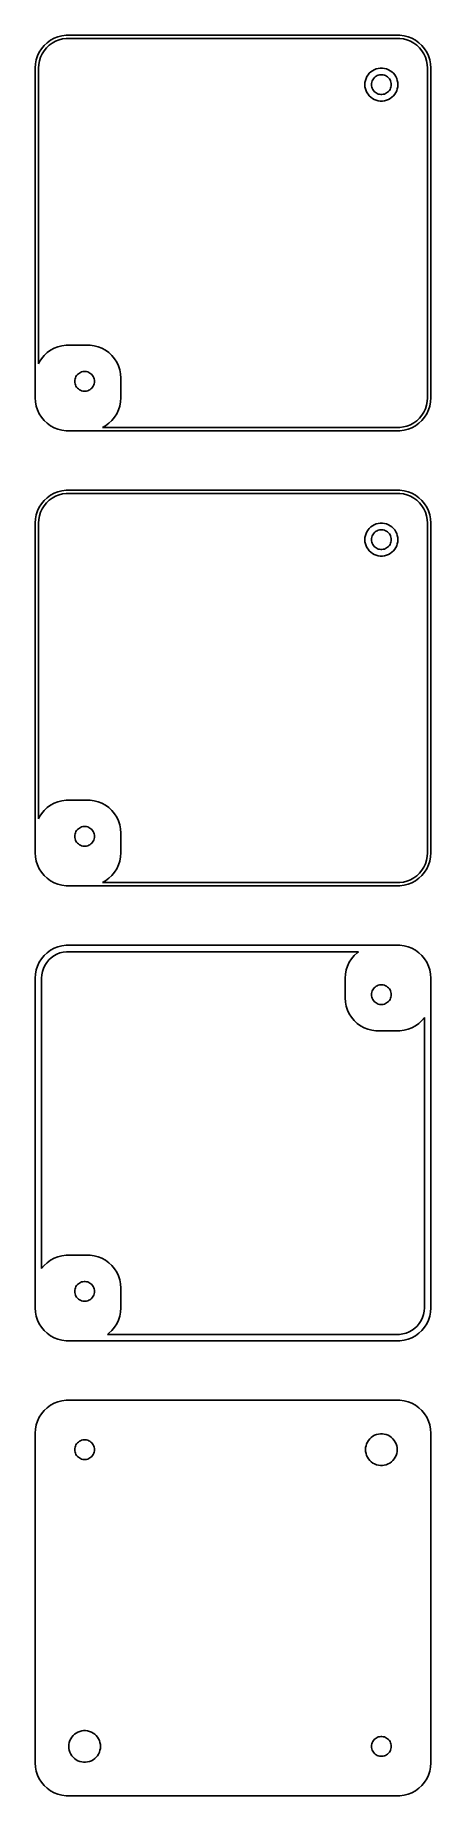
# Model space of a CAD drawing. Header units: metres. Extents: x -30 to 30, y 177 to 444.
import ezdxf

# ---------------------------------------------------------------- set-up
doc = ezdxf.new("R2010")
doc.units = ezdxf.units.M

msp = doc.modelspace()

# ---------------------------------------------------------------- linework, layer by layer
for p, q in [((-27.6791, 443.222), (-28.1871, 442.853)), ((-27.1289, 443.524), (-27.6791, 443.222)), ((-26.5451, 443.755), (-27.1289, 443.524)), ((-26.916, 443.072), (-26.3906, 443.28)), ((-25.9369, 443.911), (-26.5451, 443.755)), ((-26.3906, 443.28), (-25.8432, 443.42)), ((-25.3139, 443.99), (-25.9369, 443.911)), ((-25.8432, 443.42), (-25.2825, 443.491)), ((25.3139, 443.99), (-25.3139, 443.99)), ((-25.2825, 443.491), (25.2825, 443.491)), ((25.2825, 443.491), (25.8432, 443.42)), ((25.9369, 443.911), (25.3139, 443.99)), ((25.8432, 443.42), (26.3906, 443.28)), ((26.5451, 443.755), (25.9369, 443.911)), ((26.3906, 443.28), (26.916, 443.072)), ((27.1289, 443.524), (26.5451, 443.755)), ((27.6791, 443.222), (27.1289, 443.524)), ((28.1871, 442.853), (27.6791, 443.222)), ((-29.6489, 440.841), (-29.8429, 440.243)), ((-29.3815, 441.409), (-29.6489, 440.841)), ((-29.0451, 441.939), (-29.3815, 441.409)), ((-29.3586, 440.119), (-29.184, 440.657)), ((-29.184, 440.657), (-28.9434, 441.168)), ((-28.6448, 442.423), (-29.0451, 441.939)), ((-28.9434, 441.168), (-28.6406, 441.645)), ((-28.1871, 442.853), (-28.6448, 442.423)), ((-28.6406, 441.645), (-28.2803, 442.08)), ((-28.2803, 442.08), (-27.8684, 442.467)), ((-27.8684, 442.467), (-27.4112, 442.799)), ((-27.4112, 442.799), (-26.916, 443.072)), ((26.916, 443.072), (27.4112, 442.799)), ((27.4112, 442.799), (27.8684, 442.467)), ((27.8684, 442.467), (28.2803, 442.08)), ((28.6448, 442.423), (28.1871, 442.853)), ((28.2803, 442.08), (28.6406, 441.645)), ((28.6406, 441.645), (28.9434, 441.168)), ((29.0451, 441.939), (28.6448, 442.423)), ((28.9434, 441.168), (29.184, 440.657)), ((29.3815, 441.409), (29.0451, 441.939)), ((29.184, 440.657), (29.3586, 440.119)), ((29.6489, 440.841), (29.3815, 441.409)), ((29.8429, 440.243), (29.6489, 440.841)), ((-29.9606, 439.627), (-30, 439)), ((-30, 439), (-30, 389)), ((-29.8429, 440.243), (-29.9606, 439.627)), ((-29.5, 439), (-29.4645, 439.564)), ((-29.5, 394.157), (-29.5, 439)), ((-29.4645, 439.564), (-29.3586, 440.119)), ((20.4774, 437.969), (20.3092, 437.704)), ((20.6776, 438.211), (20.4774, 437.969)), ((20.9064, 438.426), (20.6776, 438.211)), ((21.1604, 438.611), (20.9064, 438.426)), ((21.4355, 438.762), (21.1604, 438.611)), ((21.7274, 438.878), (21.4355, 438.762)), ((21.6963, 437.766), (21.8613, 437.857)), ((22.0315, 438.956), (21.7274, 438.878)), ((21.8613, 437.857), (22.0365, 437.927)), ((22.343, 438.995), (22.0315, 438.956)), ((22.0365, 437.927), (22.2189, 437.973)), ((22.2189, 437.973), (22.4058, 437.997)), ((22.657, 438.995), (22.343, 438.995)), ((22.4058, 437.997), (22.5942, 437.997)), ((22.5942, 437.997), (22.7811, 437.973)), ((22.9684, 438.956), (22.657, 438.995)), ((22.7811, 437.973), (22.9635, 437.927)), ((22.9635, 437.927), (23.1387, 437.857)), ((23.2725, 438.878), (22.9684, 438.956)), ((23.1387, 437.857), (23.3037, 437.766)), ((23.5644, 438.762), (23.2725, 438.878)), ((23.8396, 438.611), (23.5644, 438.762)), ((24.0936, 438.426), (23.8396, 438.611)), ((24.3224, 438.211), (24.0936, 438.426)), ((24.5225, 437.969), (24.3224, 438.211)), ((24.6908, 437.704), (24.5225, 437.969)), ((29.3586, 440.119), (29.4645, 439.564)), ((29.4645, 439.564), (29.5, 439)), ((29.5, 439), (29.5, 389)), ((29.9606, 439.627), (29.8429, 440.243)), ((30, 439), (29.9606, 439.627)), ((30, 389), (30, 439)), ((20.0197, 436.813), (20, 436.5)), ((20, 436.5), (20.0197, 436.187)), ((20.0785, 437.122), (20.0197, 436.813)), ((20.0197, 436.187), (20.0785, 435.878)), ((20.1756, 437.42), (20.0785, 437.122)), ((20.0785, 435.878), (20.1756, 435.58)), ((20.3092, 437.704), (20.1756, 437.42)), ((20.1756, 435.58), (20.3092, 435.296)), ((20.3092, 435.296), (20.4774, 435.031)), ((21, 436.5), (21.0118, 436.688)), ((21.0118, 436.312), (21, 436.5)), ((21.0118, 436.688), (21.0471, 436.873)), ((21.0471, 436.127), (21.0118, 436.312)), ((21.0471, 436.873), (21.1053, 437.052)), ((21.1053, 435.948), (21.0471, 436.127)), ((21.1053, 437.052), (21.1855, 437.223)), ((21.1855, 435.777), (21.1053, 435.948)), ((21.1855, 437.223), (21.2865, 437.382)), ((21.2865, 435.618), (21.1855, 435.777)), ((21.2865, 437.382), (21.4065, 437.527)), ((21.4065, 435.473), (21.2865, 435.618)), ((21.4065, 437.527), (21.5439, 437.656)), ((21.5439, 435.344), (21.4065, 435.473)), ((21.5439, 437.656), (21.6963, 437.766)), ((21.6963, 435.234), (21.5439, 435.344)), ((21.8613, 435.143), (21.6963, 435.234)), ((23.3037, 435.234), (23.1387, 435.143)), ((23.3037, 437.766), (23.4561, 437.656)), ((23.4561, 435.344), (23.3037, 435.234)), ((23.4561, 437.656), (23.5934, 437.527)), ((23.5934, 435.473), (23.4561, 435.344)), ((23.5934, 437.527), (23.7135, 437.382)), ((23.7135, 435.618), (23.5934, 435.473)), ((23.7135, 437.382), (23.8145, 437.223)), ((23.8145, 435.777), (23.7135, 435.618)), ((23.8145, 437.223), (23.8947, 437.052)), ((23.8947, 435.948), (23.8145, 435.777)), ((23.8947, 437.052), (23.9529, 436.873)), ((23.9529, 436.127), (23.8947, 435.948)), ((23.9529, 436.873), (23.9882, 436.688)), ((23.9882, 436.312), (23.9529, 436.127)), ((23.9882, 436.688), (24, 436.5)), ((24, 436.5), (23.9882, 436.312)), ((24.5225, 435.031), (24.6908, 435.296)), ((24.8244, 437.42), (24.6908, 437.704)), ((24.6908, 435.296), (24.8244, 435.58)), ((24.9214, 437.122), (24.8244, 437.42)), ((24.8244, 435.58), (24.9214, 435.878)), ((24.9803, 436.813), (24.9214, 437.122)), ((24.9214, 435.878), (24.9803, 436.187)), ((25, 436.5), (24.9803, 436.813)), ((24.9803, 436.187), (25, 436.5)), ((20.4774, 435.031), (20.6776, 434.789)), ((20.6776, 434.789), (20.9064, 434.574)), ((20.9064, 434.574), (21.1604, 434.389)), ((21.1604, 434.389), (21.4355, 434.238)), ((21.4355, 434.238), (21.7274, 434.122)), ((21.7274, 434.122), (22.0315, 434.044)), ((22.0365, 435.073), (21.8613, 435.143)), ((22.0315, 434.044), (22.343, 434.005)), ((22.2189, 435.027), (22.0365, 435.073)), ((22.4058, 435.003), (22.2189, 435.027)), ((22.343, 434.005), (22.657, 434.005)), ((22.5942, 435.003), (22.4058, 435.003)), ((22.7811, 435.027), (22.5942, 435.003)), ((22.657, 434.005), (22.9684, 434.044)), ((22.9635, 435.073), (22.7811, 435.027)), ((23.1387, 435.143), (22.9635, 435.073)), ((22.9684, 434.044), (23.2725, 434.122)), ((23.2725, 434.122), (23.5644, 434.238)), ((23.5644, 434.238), (23.8396, 434.389)), ((23.8396, 434.389), (24.0936, 434.574)), ((24.0936, 434.574), (24.3224, 434.789)), ((24.3224, 434.789), (24.5225, 435.031)), ((-28.6448, 395.423), (-29.0451, 394.939)), ((-28.1871, 395.853), (-28.6448, 395.423)), ((-27.6791, 396.222), (-28.1871, 395.853)), ((-27.1289, 396.524), (-27.6791, 396.222)), ((-26.5451, 396.755), (-27.1289, 396.524)), ((-25.9369, 396.911), (-26.5451, 396.755)), ((-25.3139, 396.99), (-25.9369, 396.911)), ((-21.686, 396.99), (-25.3139, 396.99)), ((-21.0631, 396.911), (-21.686, 396.99)), ((-20.4549, 396.755), (-21.0631, 396.911)), ((-19.8711, 396.524), (-20.4549, 396.755)), ((-19.3209, 396.222), (-19.8711, 396.524)), ((-18.8129, 395.853), (-19.3209, 396.222)), ((-18.3551, 395.423), (-18.8129, 395.853)), ((-17.9549, 394.939), (-18.3551, 395.423)), ((-29.3815, 394.409), (-29.5, 394.157)), ((-29.0451, 394.939), (-29.3815, 394.409)), ((-23.7135, 392.382), (-23.5934, 392.527)), ((-23.5934, 392.527), (-23.4561, 392.656)), ((-23.4561, 392.656), (-23.3037, 392.766)), ((-23.3037, 392.766), (-23.1387, 392.857)), ((-23.1387, 392.857), (-22.9635, 392.927)), ((-22.9635, 392.927), (-22.7811, 392.973)), ((-22.7811, 392.973), (-22.5942, 392.997)), ((-22.5942, 392.997), (-22.4058, 392.997)), ((-22.4058, 392.997), (-22.2189, 392.973)), ((-22.2189, 392.973), (-22.0365, 392.927)), ((-22.0365, 392.927), (-21.8613, 392.857)), ((-21.8613, 392.857), (-21.6963, 392.766)), ((-21.6963, 392.766), (-21.5439, 392.656)), ((-21.5439, 392.656), (-21.4065, 392.527)), ((-21.4065, 392.527), (-21.2865, 392.382)), ((-17.6185, 394.409), (-17.9549, 394.939)), ((-17.3511, 393.841), (-17.6185, 394.409)), ((-17.1571, 393.243), (-17.3511, 393.841)), ((-17.0394, 392.627), (-17.1571, 393.243)), ((-17, 392), (-17.0394, 392.627)), ((-24, 391.5), (-23.9882, 391.688)), ((-23.9882, 391.312), (-24, 391.5)), ((-23.9882, 391.688), (-23.9529, 391.873)), ((-23.9529, 391.127), (-23.9882, 391.312)), ((-23.9529, 391.873), (-23.8947, 392.052)), ((-23.8947, 390.948), (-23.9529, 391.127)), ((-23.8947, 392.052), (-23.8145, 392.223)), ((-23.8145, 390.777), (-23.8947, 390.948)), ((-23.8145, 392.223), (-23.7135, 392.382)), ((-23.7135, 390.618), (-23.8145, 390.777)), ((-23.5934, 390.473), (-23.7135, 390.618)), ((-23.4561, 390.344), (-23.5934, 390.473)), ((-23.3037, 390.234), (-23.4561, 390.344)), ((-23.1387, 390.143), (-23.3037, 390.234)), ((-22.9635, 390.073), (-23.1387, 390.143)), ((-22.7811, 390.027), (-22.9635, 390.073)), ((-22.5942, 390.003), (-22.7811, 390.027)), ((-22.4058, 390.003), (-22.5942, 390.003)), ((-22.2189, 390.027), (-22.4058, 390.003)), ((-22.0365, 390.073), (-22.2189, 390.027)), ((-21.8613, 390.143), (-22.0365, 390.073)), ((-21.6963, 390.234), (-21.8613, 390.143)), ((-21.5439, 390.344), (-21.6963, 390.234)), ((-21.4065, 390.473), (-21.5439, 390.344)), ((-21.2865, 390.618), (-21.4065, 390.473)), ((-21.2865, 392.382), (-21.1855, 392.223)), ((-21.1855, 390.777), (-21.2865, 390.618)), ((-21.1855, 392.223), (-21.1053, 392.052)), ((-21.1053, 390.948), (-21.1855, 390.777)), ((-21.1053, 392.052), (-21.0471, 391.873)), ((-21.0471, 391.127), (-21.1053, 390.948)), ((-21.0471, 391.873), (-21.0118, 391.688)), ((-21.0118, 391.312), (-21.0471, 391.127)), ((-21.0118, 391.688), (-21, 391.5)), ((-21, 391.5), (-21.0118, 391.312)), ((-17, 389), (-17, 392)), ((-30, 389), (-29.9606, 388.373)), ((-29.9606, 388.373), (-29.8429, 387.757)), ((-29.8429, 387.757), (-29.6489, 387.159)), ((-29.6489, 387.159), (-29.3815, 386.591)), ((-17.6185, 386.591), (-17.3511, 387.159)), ((-17.3511, 387.159), (-17.1571, 387.757)), ((-17.1571, 387.757), (-17.0394, 388.373)), ((-17.0394, 388.373), (-17, 389)), ((29.184, 387.343), (28.9434, 386.832)), ((29.3586, 387.881), (29.184, 387.343)), ((29.4645, 388.436), (29.3586, 387.881)), ((29.3815, 386.591), (29.6489, 387.159)), ((29.5, 389), (29.4645, 388.436)), ((29.6489, 387.159), (29.8429, 387.757)), ((29.8429, 387.757), (29.9606, 388.373)), ((29.9606, 388.373), (30, 389)), ((-29.3815, 386.591), (-29.0451, 386.061)), ((-29.0451, 386.061), (-28.6448, 385.577)), ((-28.6448, 385.577), (-28.1871, 385.147)), ((-28.1871, 385.147), (-27.6791, 384.778)), ((-27.6791, 384.778), (-27.1289, 384.476)), ((-27.1289, 384.476), (-26.5451, 384.245)), ((-19.811, 384.509), (-19.3209, 384.778)), ((25.2825, 384.509), (-19.811, 384.509)), ((-19.3209, 384.778), (-18.8129, 385.147)), ((-18.8129, 385.147), (-18.3551, 385.577)), ((-18.3551, 385.577), (-17.9549, 386.061)), ((-17.9549, 386.061), (-17.6185, 386.591)), ((25.8432, 384.58), (25.2825, 384.509)), ((26.3906, 384.72), (25.8432, 384.58)), ((26.916, 384.928), (26.3906, 384.72)), ((26.5451, 384.245), (27.1289, 384.476)), ((27.4112, 385.201), (26.916, 384.928)), ((27.1289, 384.476), (27.6791, 384.778)), ((27.8684, 385.533), (27.4112, 385.201)), ((27.6791, 384.778), (28.1871, 385.147)), ((28.2803, 385.92), (27.8684, 385.533)), ((28.1871, 385.147), (28.6448, 385.577)), ((28.6406, 386.355), (28.2803, 385.92)), ((28.9434, 386.832), (28.6406, 386.355)), ((28.6448, 385.577), (29.0451, 386.061)), ((29.0451, 386.061), (29.3815, 386.591)), ((-26.5451, 384.245), (-25.9369, 384.089)), ((-25.9369, 384.089), (-25.3139, 384.01)), ((-25.3139, 384.01), (25.3139, 384.01)), ((25.3139, 384.01), (25.9369, 384.089)), ((25.9369, 384.089), (26.5451, 384.245)), ((-28.1871, 373.853), (-28.6448, 373.423)), ((-27.6791, 374.222), (-28.1871, 373.853)), ((-27.8684, 373.467), (-27.4112, 373.799)), ((-27.1289, 374.524), (-27.6791, 374.222)), ((-27.4112, 373.799), (-26.916, 374.072)), ((-26.5451, 374.755), (-27.1289, 374.524)), ((-26.916, 374.072), (-26.3906, 374.28)), ((-25.9369, 374.911), (-26.5451, 374.755)), ((-26.3906, 374.28), (-25.8432, 374.42)), ((-25.3139, 374.99), (-25.9369, 374.911)), ((-25.8432, 374.42), (-25.2825, 374.491)), ((25.3139, 374.99), (-25.3139, 374.99)), ((-25.2825, 374.491), (25.2825, 374.491)), ((25.2825, 374.491), (25.8432, 374.42)), ((25.9369, 374.911), (25.3139, 374.99)), ((25.8432, 374.42), (26.3906, 374.28)), ((26.5451, 374.755), (25.9369, 374.911)), ((26.3906, 374.28), (26.916, 374.072)), ((27.1289, 374.524), (26.5451, 374.755)), ((26.916, 374.072), (27.4112, 373.799)), ((27.6791, 374.222), (27.1289, 374.524)), ((27.4112, 373.799), (27.8684, 373.467)), ((28.1871, 373.853), (27.6791, 374.222)), ((28.6448, 373.423), (28.1871, 373.853)), ((-29.8429, 371.243), (-29.9606, 370.627)), ((-29.6489, 371.841), (-29.8429, 371.243)), ((-29.3815, 372.409), (-29.6489, 371.841)), ((-29.4645, 370.564), (-29.3586, 371.119)), ((-29.0451, 372.939), (-29.3815, 372.409)), ((-29.3586, 371.119), (-29.184, 371.657)), ((-29.184, 371.657), (-28.9434, 372.168)), ((-28.6448, 373.423), (-29.0451, 372.939)), ((-28.9434, 372.168), (-28.6406, 372.645)), ((-28.6406, 372.645), (-28.2803, 373.08)), ((-28.2803, 373.08), (-27.8684, 373.467)), ((27.8684, 373.467), (28.2803, 373.08)), ((28.2803, 373.08), (28.6406, 372.645)), ((28.6406, 372.645), (28.9434, 372.168)), ((29.0451, 372.939), (28.6448, 373.423)), ((28.9434, 372.168), (29.184, 371.657)), ((29.3815, 372.409), (29.0451, 372.939)), ((29.184, 371.657), (29.3586, 371.119)), ((29.3586, 371.119), (29.4645, 370.564)), ((29.6489, 371.841), (29.3815, 372.409)), ((29.8429, 371.243), (29.6489, 371.841)), ((29.9606, 370.627), (29.8429, 371.243)), ((-29.9606, 370.627), (-30, 370)), ((-30, 370), (-30, 320)), ((-29.5, 370), (-29.4645, 370.564)), ((-29.5, 325.157), (-29.5, 370)), ((20.3092, 368.704), (20.1756, 368.42)), ((20.4774, 368.969), (20.3092, 368.704)), ((20.6776, 369.211), (20.4774, 368.969)), ((20.9064, 369.426), (20.6776, 369.211)), ((21.1604, 369.611), (20.9064, 369.426)), ((21.4355, 369.762), (21.1604, 369.611)), ((21.2865, 368.382), (21.4065, 368.527)), ((21.4065, 368.527), (21.5439, 368.656)), ((21.7274, 369.878), (21.4355, 369.762)), ((21.5439, 368.656), (21.6963, 368.766)), ((21.6963, 368.766), (21.8613, 368.857)), ((22.0315, 369.956), (21.7274, 369.878)), ((21.8613, 368.857), (22.0365, 368.927)), ((22.343, 369.995), (22.0315, 369.956)), ((22.0365, 368.927), (22.2189, 368.973)), ((22.2189, 368.973), (22.4058, 368.997)), ((22.657, 369.995), (22.343, 369.995)), ((22.4058, 368.997), (22.5942, 368.997)), ((22.5942, 368.997), (22.7811, 368.973)), ((22.9684, 369.956), (22.657, 369.995)), ((22.7811, 368.973), (22.9635, 368.927)), ((22.9635, 368.927), (23.1387, 368.857)), ((23.2725, 369.878), (22.9684, 369.956)), ((23.1387, 368.857), (23.3037, 368.766)), ((23.5644, 369.762), (23.2725, 369.878)), ((23.3037, 368.766), (23.4561, 368.656)), ((23.4561, 368.656), (23.5934, 368.527)), ((23.8396, 369.611), (23.5644, 369.762)), ((23.5934, 368.527), (23.7135, 368.382)), ((24.0936, 369.426), (23.8396, 369.611)), ((24.3224, 369.211), (24.0936, 369.426)), ((24.5225, 368.969), (24.3224, 369.211)), ((24.6908, 368.704), (24.5225, 368.969)), ((24.8244, 368.42), (24.6908, 368.704)), ((29.4645, 370.564), (29.5, 370)), ((29.5, 370), (29.5, 320)), ((30, 370), (29.9606, 370.627)), ((30, 320), (30, 370)), ((20.0197, 367.813), (20, 367.5)), ((20, 367.5), (20.0197, 367.187)), ((20.0785, 368.122), (20.0197, 367.813)), ((20.0197, 367.187), (20.0785, 366.878)), ((20.1756, 368.42), (20.0785, 368.122)), ((20.0785, 366.878), (20.1756, 366.58)), ((20.1756, 366.58), (20.3092, 366.296)), ((20.3092, 366.296), (20.4774, 366.031)), ((20.4774, 366.031), (20.6776, 365.789)), ((20.6776, 365.789), (20.9064, 365.574)), ((21, 367.5), (21.0118, 367.688)), ((21.0118, 367.312), (21, 367.5)), ((21.0118, 367.688), (21.0471, 367.873)), ((21.0471, 367.127), (21.0118, 367.312)), ((21.0471, 367.873), (21.1053, 368.052)), ((21.1053, 366.948), (21.0471, 367.127)), ((21.1053, 368.052), (21.1855, 368.223)), ((21.1855, 366.777), (21.1053, 366.948)), ((21.1855, 368.223), (21.2865, 368.382)), ((21.2865, 366.618), (21.1855, 366.777)), ((21.4065, 366.473), (21.2865, 366.618)), ((21.5439, 366.344), (21.4065, 366.473)), ((21.6963, 366.234), (21.5439, 366.344)), ((21.8613, 366.143), (21.6963, 366.234)), ((22.0365, 366.073), (21.8613, 366.143)), ((22.2189, 366.027), (22.0365, 366.073)), ((22.4058, 366.003), (22.2189, 366.027)), ((22.5942, 366.003), (22.4058, 366.003)), ((22.7811, 366.027), (22.5942, 366.003)), ((22.9635, 366.073), (22.7811, 366.027)), ((23.1387, 366.143), (22.9635, 366.073)), ((23.3037, 366.234), (23.1387, 366.143)), ((23.4561, 366.344), (23.3037, 366.234)), ((23.5934, 366.473), (23.4561, 366.344)), ((23.7135, 366.618), (23.5934, 366.473)), ((23.7135, 368.382), (23.8145, 368.223)), ((23.8145, 366.777), (23.7135, 366.618)), ((23.8145, 368.223), (23.8947, 368.052)), ((23.8947, 366.948), (23.8145, 366.777)), ((23.8947, 368.052), (23.9529, 367.873)), ((23.9529, 367.127), (23.8947, 366.948)), ((23.9529, 367.873), (23.9882, 367.688)), ((23.9882, 367.312), (23.9529, 367.127)), ((23.9882, 367.688), (24, 367.5)), ((24, 367.5), (23.9882, 367.312)), ((24.0936, 365.574), (24.3224, 365.789)), ((24.3224, 365.789), (24.5225, 366.031)), ((24.5225, 366.031), (24.6908, 366.296)), ((24.6908, 366.296), (24.8244, 366.58)), ((24.9214, 368.122), (24.8244, 368.42)), ((24.8244, 366.58), (24.9214, 366.878)), ((24.9803, 367.813), (24.9214, 368.122)), ((24.9214, 366.878), (24.9803, 367.187)), ((25, 367.5), (24.9803, 367.813)), ((24.9803, 367.187), (25, 367.5)), ((20.9064, 365.574), (21.1604, 365.389)), ((21.1604, 365.389), (21.4355, 365.238)), ((21.4355, 365.238), (21.7274, 365.122)), ((21.7274, 365.122), (22.0315, 365.044)), ((22.0315, 365.044), (22.343, 365.005)), ((22.343, 365.005), (22.657, 365.005)), ((22.657, 365.005), (22.9684, 365.044)), ((22.9684, 365.044), (23.2725, 365.122)), ((23.2725, 365.122), (23.5644, 365.238)), ((23.5644, 365.238), (23.8396, 365.389)), ((23.8396, 365.389), (24.0936, 365.574)), ((-29.0451, 325.939), (-29.3815, 325.409)), ((-28.6448, 326.423), (-29.0451, 325.939)), ((-28.1871, 326.853), (-28.6448, 326.423)), ((-27.6791, 327.222), (-28.1871, 326.853)), ((-27.1289, 327.524), (-27.6791, 327.222)), ((-26.5451, 327.755), (-27.1289, 327.524)), ((-25.9369, 327.911), (-26.5451, 327.755)), ((-25.3139, 327.99), (-25.9369, 327.911)), ((-21.686, 327.99), (-25.3139, 327.99)), ((-21.0631, 327.911), (-21.686, 327.99)), ((-20.4549, 327.755), (-21.0631, 327.911)), ((-19.8711, 327.524), (-20.4549, 327.755)), ((-19.3209, 327.222), (-19.8711, 327.524)), ((-18.8129, 326.853), (-19.3209, 327.222)), ((-18.3551, 326.423), (-18.8129, 326.853)), ((-17.9549, 325.939), (-18.3551, 326.423)), ((-17.6185, 325.409), (-17.9549, 325.939)), ((-29.3815, 325.409), (-29.5, 325.157)), ((-23.9529, 322.873), (-23.8947, 323.052)), ((-23.8947, 323.052), (-23.8145, 323.223)), ((-23.8145, 323.223), (-23.7135, 323.382)), ((-23.7135, 323.382), (-23.5934, 323.527)), ((-23.5934, 323.527), (-23.4561, 323.656)), ((-23.4561, 323.656), (-23.3037, 323.766)), ((-23.3037, 323.766), (-23.1387, 323.857)), ((-23.1387, 323.857), (-22.9635, 323.927)), ((-22.9635, 323.927), (-22.7811, 323.973)), ((-22.7811, 323.973), (-22.5942, 323.997)), ((-22.5942, 323.997), (-22.4058, 323.997)), ((-22.4058, 323.997), (-22.2189, 323.973)), ((-22.2189, 323.973), (-22.0365, 323.927)), ((-22.0365, 323.927), (-21.8613, 323.857)), ((-21.8613, 323.857), (-21.6963, 323.766)), ((-21.6963, 323.766), (-21.5439, 323.656)), ((-21.5439, 323.656), (-21.4065, 323.527)), ((-21.4065, 323.527), (-21.2865, 323.382)), ((-21.2865, 323.382), (-21.1855, 323.223)), ((-21.1855, 323.223), (-21.1053, 323.052)), ((-21.1053, 323.052), (-21.0471, 322.873)), ((-17.3511, 324.841), (-17.6185, 325.409)), ((-17.1571, 324.243), (-17.3511, 324.841)), ((-17.0394, 323.627), (-17.1571, 324.243)), ((-17, 323), (-17.0394, 323.627)), ((-24, 322.5), (-23.9882, 322.688)), ((-23.9882, 322.312), (-24, 322.5)), ((-23.9882, 322.688), (-23.9529, 322.873)), ((-23.9529, 322.127), (-23.9882, 322.312)), ((-23.8947, 321.948), (-23.9529, 322.127)), ((-23.8145, 321.777), (-23.8947, 321.948)), ((-23.7135, 321.618), (-23.8145, 321.777)), ((-23.5934, 321.473), (-23.7135, 321.618)), ((-23.4561, 321.344), (-23.5934, 321.473)), ((-23.3037, 321.234), (-23.4561, 321.344)), ((-23.1387, 321.143), (-23.3037, 321.234)), ((-22.9635, 321.073), (-23.1387, 321.143)), ((-22.7811, 321.027), (-22.9635, 321.073)), ((-22.5942, 321.003), (-22.7811, 321.027)), ((-22.4058, 321.003), (-22.5942, 321.003)), ((-22.2189, 321.027), (-22.4058, 321.003)), ((-22.0365, 321.073), (-22.2189, 321.027)), ((-21.8613, 321.143), (-22.0365, 321.073)), ((-21.6963, 321.234), (-21.8613, 321.143)), ((-21.5439, 321.344), (-21.6963, 321.234)), ((-21.4065, 321.473), (-21.5439, 321.344)), ((-21.2865, 321.618), (-21.4065, 321.473)), ((-21.1855, 321.777), (-21.2865, 321.618)), ((-21.1053, 321.948), (-21.1855, 321.777)), ((-21.0471, 322.127), (-21.1053, 321.948)), ((-21.0471, 322.873), (-21.0118, 322.688)), ((-21.0118, 322.312), (-21.0471, 322.127)), ((-21.0118, 322.688), (-21, 322.5)), ((-21, 322.5), (-21.0118, 322.312)), ((-17, 320), (-17, 323)), ((-30, 320), (-29.9606, 319.373)), ((-29.9606, 319.373), (-29.8429, 318.757)), ((-29.8429, 318.757), (-29.6489, 318.159)), ((-29.6489, 318.159), (-29.3815, 317.591)), ((-17.6185, 317.591), (-17.3511, 318.159)), ((-17.3511, 318.159), (-17.1571, 318.757)), ((-17.1571, 318.757), (-17.0394, 319.373)), ((-17.0394, 319.373), (-17, 320)), ((28.9434, 317.832), (28.6406, 317.355)), ((29.184, 318.343), (28.9434, 317.832)), ((29.3586, 318.881), (29.184, 318.343)), ((29.4645, 319.436), (29.3586, 318.881)), ((29.3815, 317.591), (29.6489, 318.159)), ((29.5, 320), (29.4645, 319.436)), ((29.6489, 318.159), (29.8429, 318.757)), ((29.8429, 318.757), (29.9606, 319.373)), ((29.9606, 319.373), (30, 320)), ((-29.3815, 317.591), (-29.0451, 317.061)), ((-29.0451, 317.061), (-28.6448, 316.577)), ((-28.6448, 316.577), (-28.1871, 316.147)), ((-28.1871, 316.147), (-27.6791, 315.778)), ((-27.6791, 315.778), (-27.1289, 315.476)), ((-27.1289, 315.476), (-26.5451, 315.245)), ((-26.5451, 315.245), (-25.9369, 315.089)), ((-25.9369, 315.089), (-25.3139, 315.01)), ((-19.811, 315.509), (-19.3209, 315.778)), ((25.2825, 315.509), (-19.811, 315.509)), ((-19.3209, 315.778), (-18.8129, 316.147)), ((-18.8129, 316.147), (-18.3551, 316.577)), ((-18.3551, 316.577), (-17.9549, 317.061)), ((-17.9549, 317.061), (-17.6185, 317.591)), ((25.8432, 315.58), (25.2825, 315.509)), ((25.3139, 315.01), (25.9369, 315.089)), ((26.3906, 315.72), (25.8432, 315.58)), ((25.9369, 315.089), (26.5451, 315.245)), ((26.916, 315.928), (26.3906, 315.72)), ((26.5451, 315.245), (27.1289, 315.476)), ((27.4112, 316.201), (26.916, 315.928)), ((27.1289, 315.476), (27.6791, 315.778)), ((27.8684, 316.533), (27.4112, 316.201)), ((27.6791, 315.778), (28.1871, 316.147)), ((28.2803, 316.92), (27.8684, 316.533)), ((28.1871, 316.147), (28.6448, 316.577)), ((28.6406, 317.355), (28.2803, 316.92)), ((28.6448, 316.577), (29.0451, 317.061)), ((29.0451, 317.061), (29.3815, 317.591)), ((-25.3139, 315.01), (25.3139, 315.01)), ((-28.6448, 304.423), (-29.0451, 303.939)), ((-28.1871, 304.853), (-28.6448, 304.423)), ((-27.6791, 305.222), (-28.1871, 304.853)), ((-27.1289, 305.524), (-27.6791, 305.222)), ((-27.5639, 304.099), (-27.1553, 304.396)), ((-27.1553, 304.396), (-26.7126, 304.64)), ((-26.5451, 305.755), (-27.1289, 305.524)), ((-26.7126, 304.64), (-26.243, 304.826)), ((-25.9369, 305.911), (-26.5451, 305.755)), ((-26.243, 304.826), (-25.7537, 304.951)), ((-25.3139, 305.99), (-25.9369, 305.911)), ((-25.7537, 304.951), (-25.2526, 305.014)), ((25.3139, 305.99), (-25.3139, 305.99)), ((-25.2526, 305.014), (19.0357, 305.014)), ((18.3551, 304.423), (17.9549, 303.939)), ((18.8129, 304.853), (18.3551, 304.423)), ((19.0357, 305.014), (18.8129, 304.853)), ((25.9369, 305.911), (25.3139, 305.99)), ((26.5451, 305.755), (25.9369, 305.911)), ((27.1289, 305.524), (26.5451, 305.755)), ((27.6791, 305.222), (27.1289, 305.524)), ((28.1871, 304.853), (27.6791, 305.222)), ((28.6448, 304.423), (28.1871, 304.853)), ((29.0451, 303.939), (28.6448, 304.423)), ((-29.8429, 302.243), (-29.9606, 301.627)), ((-29.6489, 302.841), (-29.8429, 302.243)), ((-29.3815, 303.409), (-29.6489, 302.841)), ((-29.0451, 303.939), (-29.3815, 303.409)), ((-28.9907, 301.504), (-28.896, 302)), ((-28.896, 302), (-28.7399, 302.481)), ((-28.7399, 302.481), (-28.5248, 302.938)), ((-28.5248, 302.938), (-28.2542, 303.364)), ((-28.2542, 303.364), (-27.9322, 303.754)), ((-27.9322, 303.754), (-27.5639, 304.099)), ((17.1571, 302.243), (17.0394, 301.627)), ((17.3511, 302.841), (17.1571, 302.243)), ((17.6185, 303.409), (17.3511, 302.841)), ((17.9549, 303.939), (17.6185, 303.409)), ((29.3815, 303.409), (29.0451, 303.939)), ((29.6489, 302.841), (29.3815, 303.409)), ((29.8429, 302.243), (29.6489, 302.841)), ((29.9606, 301.627), (29.8429, 302.243)), ((-29.9606, 301.627), (-30, 301)), ((-30, 301), (-30, 251)), ((-29.0224, 301), (-28.9907, 301.504)), ((-29.0224, 256.966), (-29.0224, 301)), ((17.0394, 301.627), (17, 301)), ((17, 301), (17, 298)), ((21.0471, 298.873), (21.1053, 299.052)), ((21.1053, 299.052), (21.1855, 299.223)), ((21.1855, 299.223), (21.2865, 299.382)), ((21.2865, 299.382), (21.4065, 299.527)), ((21.4065, 299.527), (21.5439, 299.656)), ((21.5439, 299.656), (21.6963, 299.766)), ((21.6963, 299.766), (21.8613, 299.857)), ((21.8613, 299.857), (22.0365, 299.927)), ((22.0365, 299.927), (22.2189, 299.973)), ((22.2189, 299.973), (22.4058, 299.997)), ((22.4058, 299.997), (22.5942, 299.997)), ((22.5942, 299.997), (22.7811, 299.973)), ((22.7811, 299.973), (22.9635, 299.927)), ((22.9635, 299.927), (23.1387, 299.857)), ((23.1387, 299.857), (23.3037, 299.766)), ((23.3037, 299.766), (23.4561, 299.656)), ((23.4561, 299.656), (23.5934, 299.527)), ((23.5934, 299.527), (23.7135, 299.382)), ((23.7135, 299.382), (23.8145, 299.223)), ((23.8145, 299.223), (23.8947, 299.052)), ((23.8947, 299.052), (23.9529, 298.873)), ((30, 301), (29.9606, 301.627)), ((30, 251), (30, 301)), ((17, 298), (17.0394, 297.373)), ((17.0394, 297.373), (17.1571, 296.757)), ((17.1571, 296.757), (17.3511, 296.159)), ((21, 298.5), (21.0118, 298.688)), ((21.0118, 298.312), (21, 298.5)), ((21.0118, 298.688), (21.0471, 298.873)), ((21.0471, 298.127), (21.0118, 298.312)), ((21.1053, 297.948), (21.0471, 298.127)), ((21.1855, 297.777), (21.1053, 297.948)), ((21.2865, 297.618), (21.1855, 297.777)), ((21.4065, 297.473), (21.2865, 297.618)), ((21.5439, 297.344), (21.4065, 297.473)), ((21.6963, 297.234), (21.5439, 297.344)), ((21.8613, 297.143), (21.6963, 297.234)), ((22.0365, 297.073), (21.8613, 297.143)), ((22.2189, 297.027), (22.0365, 297.073)), ((22.4058, 297.003), (22.2189, 297.027)), ((22.5942, 297.003), (22.4058, 297.003)), ((22.7811, 297.027), (22.5942, 297.003)), ((22.9635, 297.073), (22.7811, 297.027)), ((23.1387, 297.143), (22.9635, 297.073)), ((23.3037, 297.234), (23.1387, 297.143)), ((23.4561, 297.344), (23.3037, 297.234)), ((23.5934, 297.473), (23.4561, 297.344)), ((23.7135, 297.618), (23.5934, 297.473)), ((23.8145, 297.777), (23.7135, 297.618)), ((23.8947, 297.948), (23.8145, 297.777)), ((23.9529, 298.127), (23.8947, 297.948)), ((23.9529, 298.873), (23.9882, 298.688)), ((23.9882, 298.312), (23.9529, 298.127)), ((23.9882, 298.688), (24, 298.5)), ((24, 298.5), (23.9882, 298.312)), ((17.3511, 296.159), (17.6185, 295.591)), ((17.6185, 295.591), (17.9549, 295.061)), ((17.9549, 295.061), (18.3551, 294.577)), ((18.3551, 294.577), (18.8129, 294.147)), ((18.8129, 294.147), (19.3209, 293.778)), ((19.3209, 293.778), (19.8711, 293.476)), ((27.1289, 293.476), (27.6791, 293.778)), ((27.6791, 293.778), (28.1871, 294.147)), ((28.1871, 294.147), (28.6448, 294.577)), ((28.6448, 294.577), (29.0224, 295.034)), ((29.0224, 295.034), (29.0224, 251)), ((19.8711, 293.476), (20.4549, 293.245)), ((20.4549, 293.245), (21.0631, 293.089)), ((21.0631, 293.089), (21.686, 293.01)), ((21.686, 293.01), (25.3139, 293.01)), ((25.3139, 293.01), (25.9369, 293.089)), ((25.9369, 293.089), (26.5451, 293.245)), ((26.5451, 293.245), (27.1289, 293.476)), ((-25.3139, 258.99), (-25.9369, 258.911)), ((-21.686, 258.99), (-25.3139, 258.99)), ((-21.0631, 258.911), (-21.686, 258.99)), ((-28.6448, 257.423), (-29.0224, 256.966)), ((-28.1871, 257.853), (-28.6448, 257.423)), ((-27.6791, 258.222), (-28.1871, 257.853)), ((-27.1289, 258.524), (-27.6791, 258.222)), ((-26.5451, 258.755), (-27.1289, 258.524)), ((-25.9369, 258.911), (-26.5451, 258.755)), ((-20.4549, 258.755), (-21.0631, 258.911)), ((-19.8711, 258.524), (-20.4549, 258.755)), ((-19.3209, 258.222), (-19.8711, 258.524)), ((-18.8129, 257.853), (-19.3209, 258.222)), ((-18.3551, 257.423), (-18.8129, 257.853)), ((-17.9549, 256.939), (-18.3551, 257.423)), ((-17.6185, 256.409), (-17.9549, 256.939)), ((-17.3511, 255.841), (-17.6185, 256.409)), ((-24, 253.5), (-23.9882, 253.688)), ((-23.9882, 253.688), (-23.9529, 253.873)), ((-23.9529, 253.873), (-23.8947, 254.052)), ((-23.8947, 254.052), (-23.8145, 254.223)), ((-23.8145, 254.223), (-23.7135, 254.382)), ((-23.7135, 254.382), (-23.5934, 254.527)), ((-23.5934, 254.527), (-23.4561, 254.656)), ((-23.4561, 254.656), (-23.3037, 254.766)), ((-23.3037, 254.766), (-23.1387, 254.857)), ((-23.1387, 254.857), (-22.9635, 254.927)), ((-22.9635, 254.927), (-22.7811, 254.973)), ((-22.7811, 254.973), (-22.5942, 254.997)), ((-22.5942, 254.997), (-22.4058, 254.997)), ((-22.4058, 254.997), (-22.2189, 254.973)), ((-22.2189, 254.973), (-22.0365, 254.927)), ((-22.0365, 254.927), (-21.8613, 254.857)), ((-21.8613, 254.857), (-21.6963, 254.766)), ((-21.6963, 254.766), (-21.5439, 254.656)), ((-21.5439, 254.656), (-21.4065, 254.527)), ((-21.4065, 254.527), (-21.2865, 254.382)), ((-21.2865, 254.382), (-21.1855, 254.223)), ((-21.1855, 254.223), (-21.1053, 254.052)), ((-21.1053, 254.052), (-21.0471, 253.873)), ((-21.0471, 253.873), (-21.0118, 253.688)), ((-21.0118, 253.688), (-21, 253.5)), ((-17.1571, 255.243), (-17.3511, 255.841)), ((-17.0394, 254.627), (-17.1571, 255.243)), ((-17, 254), (-17.0394, 254.627)), ((-17, 251), (-17, 254)), ((-30, 251), (-29.9606, 250.373)), ((-23.9882, 253.312), (-24, 253.5)), ((-23.9529, 253.127), (-23.9882, 253.312)), ((-23.8947, 252.948), (-23.9529, 253.127)), ((-23.8145, 252.777), (-23.8947, 252.948)), ((-23.7135, 252.618), (-23.8145, 252.777)), ((-23.5934, 252.473), (-23.7135, 252.618)), ((-23.4561, 252.344), (-23.5934, 252.473)), ((-23.3037, 252.234), (-23.4561, 252.344)), ((-23.1387, 252.143), (-23.3037, 252.234)), ((-22.9635, 252.073), (-23.1387, 252.143)), ((-22.7811, 252.027), (-22.9635, 252.073)), ((-22.5942, 252.003), (-22.7811, 252.027)), ((-22.4058, 252.003), (-22.5942, 252.003)), ((-22.2189, 252.027), (-22.4058, 252.003)), ((-22.0365, 252.073), (-22.2189, 252.027)), ((-21.8613, 252.143), (-22.0365, 252.073)), ((-21.6963, 252.234), (-21.8613, 252.143)), ((-21.5439, 252.344), (-21.6963, 252.234)), ((-21.4065, 252.473), (-21.5439, 252.344)), ((-21.2865, 252.618), (-21.4065, 252.473)), ((-21.1855, 252.777), (-21.2865, 252.618)), ((-21.1053, 252.948), (-21.1855, 252.777)), ((-21.0471, 253.127), (-21.1053, 252.948)), ((-21.0118, 253.312), (-21.0471, 253.127)), ((-21, 253.5), (-21.0118, 253.312)), ((-17.0394, 250.373), (-17, 251)), ((29.0224, 251), (28.9907, 250.496)), ((29.9606, 250.373), (30, 251)), ((-29.9606, 250.373), (-29.8429, 249.757)), ((-29.8429, 249.757), (-29.6489, 249.159)), ((-29.6489, 249.159), (-29.3815, 248.591)), ((-29.3815, 248.591), (-29.0451, 248.061)), ((-17.9549, 248.061), (-17.6185, 248.591)), ((-17.6185, 248.591), (-17.3511, 249.159)), ((-17.3511, 249.159), (-17.1571, 249.757)), ((-17.1571, 249.757), (-17.0394, 250.373)), ((28.2542, 248.636), (27.9322, 248.246)), ((28.5248, 249.062), (28.2542, 248.636)), ((28.7399, 249.519), (28.5248, 249.062)), ((28.896, 250), (28.7399, 249.519)), ((28.9907, 250.496), (28.896, 250)), ((29.0451, 248.061), (29.3815, 248.591)), ((29.3815, 248.591), (29.6489, 249.159)), ((29.6489, 249.159), (29.8429, 249.757)), ((29.8429, 249.757), (29.9606, 250.373)), ((-29.0451, 248.061), (-28.6448, 247.577)), ((-28.6448, 247.577), (-28.1871, 247.147)), ((-28.1871, 247.147), (-27.6791, 246.778)), ((-27.6791, 246.778), (-27.1289, 246.476)), ((-27.1289, 246.476), (-26.5451, 246.245)), ((-26.5451, 246.245), (-25.9369, 246.089)), ((-25.9369, 246.089), (-25.3139, 246.01)), ((-25.3139, 246.01), (25.3139, 246.01)), ((-19.0357, 246.986), (-18.8129, 247.147)), ((25.2526, 246.986), (-19.0357, 246.986)), ((-18.8129, 247.147), (-18.3551, 247.577)), ((-18.3551, 247.577), (-17.9549, 248.061)), ((25.7537, 247.049), (25.2526, 246.986)), ((25.3139, 246.01), (25.9369, 246.089)), ((26.243, 247.174), (25.7537, 247.049)), ((25.9369, 246.089), (26.5451, 246.245)), ((26.7126, 247.36), (26.243, 247.174)), ((26.5451, 246.245), (27.1289, 246.476)), ((27.1553, 247.604), (26.7126, 247.36)), ((27.1289, 246.476), (27.6791, 246.778)), ((27.5639, 247.901), (27.1553, 247.604)), ((27.9322, 248.246), (27.5639, 247.901)), ((27.6791, 246.778), (28.1871, 247.147)), ((28.1871, 247.147), (28.6448, 247.577)), ((28.6448, 247.577), (29.0451, 248.061)), ((-28.6448, 235.423), (-29.0451, 234.939)), ((-28.1871, 235.853), (-28.6448, 235.423)), ((-27.6791, 236.222), (-28.1871, 235.853)), ((-27.1289, 236.524), (-27.6791, 236.222)), ((-26.5451, 236.755), (-27.1289, 236.524)), ((-25.9369, 236.911), (-26.5451, 236.755)), ((-25.3139, 236.99), (-25.9369, 236.911)), ((25.3139, 236.99), (-25.3139, 236.99)), ((25.9369, 236.911), (25.3139, 236.99)), ((26.5451, 236.755), (25.9369, 236.911)), ((27.1289, 236.524), (26.5451, 236.755)), ((27.6791, 236.222), (27.1289, 236.524)), ((28.1871, 235.853), (27.6791, 236.222)), ((28.6448, 235.423), (28.1871, 235.853)), ((29.0451, 234.939), (28.6448, 235.423)), ((-29.9606, 232.627), (-30, 232)), ((-29.8429, 233.243), (-29.9606, 232.627)), ((-29.6489, 233.841), (-29.8429, 233.243)), ((-29.3815, 234.409), (-29.6489, 233.841)), ((-29.0451, 234.939), (-29.3815, 234.409)), ((29.3815, 234.409), (29.0451, 234.939)), ((29.6489, 233.841), (29.3815, 234.409)), ((29.8429, 233.243), (29.6489, 233.841)), ((29.9606, 232.627), (29.8429, 233.243)), ((30, 232), (29.9606, 232.627)), ((-30, 232), (-30, 182)), ((-24, 229.5), (-23.9882, 229.688)), ((-23.9882, 229.688), (-23.9529, 229.873)), ((-23.9529, 229.873), (-23.8947, 230.052)), ((-23.8947, 230.052), (-23.8145, 230.223)), ((-23.8145, 230.223), (-23.7135, 230.382)), ((-23.7135, 230.382), (-23.5934, 230.527)), ((-23.5934, 230.527), (-23.4561, 230.656)), ((-23.4561, 230.656), (-23.3037, 230.766)), ((-23.3037, 230.766), (-23.1387, 230.857)), ((-23.1387, 230.857), (-22.9635, 230.927)), ((-22.9635, 230.927), (-22.7811, 230.973)), ((-22.7811, 230.973), (-22.5942, 230.997)), ((-22.5942, 230.997), (-22.4058, 230.997)), ((-22.4058, 230.997), (-22.2189, 230.973)), ((-22.2189, 230.973), (-22.0365, 230.927)), ((-22.0365, 230.927), (-21.8613, 230.857)), ((-21.8613, 230.857), (-21.6963, 230.766)), ((-21.6963, 230.766), (-21.5439, 230.656)), ((-21.5439, 230.656), (-21.4065, 230.527)), ((-21.4065, 230.527), (-21.2865, 230.382)), ((-21.2865, 230.382), (-21.1855, 230.223)), ((-21.1855, 230.223), (-21.1053, 230.052)), ((-21.1053, 230.052), (-21.0471, 229.873)), ((-21.0471, 229.873), (-21.0118, 229.688)), ((-21.0118, 229.688), (-21, 229.5)), ((20.1, 229.5), (20.1189, 229.801)), ((20.1189, 229.801), (20.1754, 230.097)), ((20.1754, 230.097), (20.2685, 230.383)), ((20.2685, 230.383), (20.3969, 230.656)), ((20.3969, 230.656), (20.5583, 230.911)), ((20.5583, 230.911), (20.7505, 231.143)), ((20.7505, 231.143), (20.9702, 231.349)), ((20.9702, 231.349), (21.214, 231.526)), ((21.214, 231.526), (21.4781, 231.672)), ((21.4781, 231.672), (21.7583, 231.783)), ((21.7583, 231.783), (22.0503, 231.857)), ((22.0503, 231.857), (22.3493, 231.895)), ((22.3493, 231.895), (22.6507, 231.895)), ((22.6507, 231.895), (22.9497, 231.857)), ((22.9497, 231.857), (23.2416, 231.783)), ((23.2416, 231.783), (23.5219, 231.672)), ((23.5219, 231.672), (23.786, 231.526)), ((23.786, 231.526), (24.0298, 231.349)), ((24.0298, 231.349), (24.2495, 231.143)), ((24.2495, 231.143), (24.4416, 230.911)), ((24.4416, 230.911), (24.6031, 230.656)), ((24.6031, 230.656), (24.7315, 230.383)), ((24.7315, 230.383), (24.8246, 230.097)), ((24.8246, 230.097), (24.8811, 229.801)), ((24.8811, 229.801), (24.9, 229.5)), ((30, 182), (30, 232)), ((-23.9882, 229.312), (-24, 229.5)), ((-23.9529, 229.127), (-23.9882, 229.312)), ((-23.8947, 228.948), (-23.9529, 229.127)), ((-23.8145, 228.777), (-23.8947, 228.948)), ((-23.7135, 228.618), (-23.8145, 228.777)), ((-23.5934, 228.473), (-23.7135, 228.618)), ((-23.4561, 228.344), (-23.5934, 228.473)), ((-23.3037, 228.234), (-23.4561, 228.344)), ((-23.1387, 228.143), (-23.3037, 228.234)), ((-22.9635, 228.073), (-23.1387, 228.143)), ((-22.7811, 228.027), (-22.9635, 228.073)), ((-22.5942, 228.003), (-22.7811, 228.027)), ((-22.4058, 228.003), (-22.5942, 228.003)), ((-22.2189, 228.027), (-22.4058, 228.003)), ((-22.0365, 228.073), (-22.2189, 228.027)), ((-21.8613, 228.143), (-22.0365, 228.073)), ((-21.6963, 228.234), (-21.8613, 228.143)), ((-21.5439, 228.344), (-21.6963, 228.234)), ((-21.4065, 228.473), (-21.5439, 228.344)), ((-21.2865, 228.618), (-21.4065, 228.473)), ((-21.1855, 228.777), (-21.2865, 228.618)), ((-21.1053, 228.948), (-21.1855, 228.777)), ((-21.0471, 229.127), (-21.1053, 228.948)), ((-21.0118, 229.312), (-21.0471, 229.127)), ((-21, 229.5), (-21.0118, 229.312)), ((20.1189, 229.199), (20.1, 229.5)), ((20.1754, 228.903), (20.1189, 229.199)), ((20.2685, 228.617), (20.1754, 228.903)), ((20.3969, 228.344), (20.2685, 228.617)), ((20.5583, 228.089), (20.3969, 228.344)), ((20.7505, 227.857), (20.5583, 228.089)), ((20.9702, 227.651), (20.7505, 227.857)), ((21.214, 227.474), (20.9702, 227.651)), ((21.4781, 227.328), (21.214, 227.474)), ((21.7583, 227.217), (21.4781, 227.328)), ((22.0503, 227.143), (21.7583, 227.217)), ((22.3493, 227.105), (22.0503, 227.143)), ((22.6507, 227.105), (22.3493, 227.105)), ((22.9497, 227.143), (22.6507, 227.105)), ((23.2416, 227.217), (22.9497, 227.143)), ((23.5219, 227.328), (23.2416, 227.217)), ((23.786, 227.474), (23.5219, 227.328)), ((24.0298, 227.651), (23.786, 227.474)), ((24.2495, 227.857), (24.0298, 227.651)), ((24.4416, 228.089), (24.2495, 227.857)), ((24.6031, 228.344), (24.4416, 228.089)), ((24.7315, 228.617), (24.6031, 228.344)), ((24.8246, 228.903), (24.7315, 228.617)), ((24.8811, 229.199), (24.8246, 228.903)), ((24.9, 229.5), (24.8811, 229.199)), ((-22.9497, 186.857), (-22.6507, 186.895)), ((-22.6507, 186.895), (-22.3493, 186.895)), ((-22.3493, 186.895), (-22.0503, 186.857)), ((-24.9, 184.5), (-24.8811, 184.801)), ((-24.8811, 184.199), (-24.9, 184.5)), ((-24.8811, 184.801), (-24.8246, 185.097)), ((-24.8246, 185.097), (-24.7315, 185.383)), ((-24.7315, 185.383), (-24.6031, 185.656)), ((-24.6031, 185.656), (-24.4416, 185.911)), ((-24.4416, 185.911), (-24.2495, 186.143)), ((-24.2495, 186.143), (-24.0298, 186.349)), ((-24.0298, 186.349), (-23.786, 186.526)), ((-23.786, 186.526), (-23.5219, 186.672)), ((-23.5219, 186.672), (-23.2416, 186.783)), ((-23.2416, 186.783), (-22.9497, 186.857)), ((-22.0503, 186.857), (-21.7583, 186.783)), ((-21.7583, 186.783), (-21.4781, 186.672)), ((-21.4781, 186.672), (-21.214, 186.526)), ((-21.214, 186.526), (-20.9702, 186.349)), ((-20.9702, 186.349), (-20.7505, 186.143)), ((-20.7505, 186.143), (-20.5583, 185.911)), ((-20.5583, 185.911), (-20.3969, 185.656)), ((-20.3969, 185.656), (-20.2685, 185.383)), ((-20.2685, 185.383), (-20.1754, 185.097)), ((-20.1754, 185.097), (-20.1189, 184.801)), ((-20.1189, 184.801), (-20.1, 184.5)), ((-20.1, 184.5), (-20.1189, 184.199)), ((21, 184.5), (21.0118, 184.688)), ((21.0118, 184.312), (21, 184.5)), ((21.0118, 184.688), (21.0471, 184.873)), ((21.0471, 184.127), (21.0118, 184.312)), ((21.0471, 184.873), (21.1053, 185.052)), ((21.1053, 185.052), (21.1855, 185.223)), ((21.1855, 185.223), (21.2865, 185.382)), ((21.2865, 185.382), (21.4065, 185.527)), ((21.4065, 185.527), (21.5439, 185.656)), ((21.5439, 185.656), (21.6963, 185.766)), ((21.6963, 185.766), (21.8613, 185.857)), ((21.8613, 185.857), (22.0365, 185.927)), ((22.0365, 185.927), (22.2189, 185.973)), ((22.2189, 185.973), (22.4058, 185.997)), ((22.4058, 185.997), (22.5942, 185.997)), ((22.5942, 185.997), (22.7811, 185.973)), ((22.7811, 185.973), (22.9635, 185.927)), ((22.9635, 185.927), (23.1387, 185.857)), ((23.1387, 185.857), (23.3037, 185.766)), ((23.3037, 185.766), (23.4561, 185.656)), ((23.4561, 185.656), (23.5934, 185.527)), ((23.5934, 185.527), (23.7135, 185.382)), ((23.7135, 185.382), (23.8145, 185.223)), ((23.8145, 185.223), (23.8947, 185.052)), ((23.8947, 185.052), (23.9529, 184.873)), ((23.9529, 184.873), (23.9882, 184.688)), ((23.9882, 184.312), (23.9529, 184.127)), ((23.9882, 184.688), (24, 184.5)), ((24, 184.5), (23.9882, 184.312)), ((-30, 182), (-29.9606, 181.373)), ((-24.8246, 183.903), (-24.8811, 184.199)), ((-24.7315, 183.617), (-24.8246, 183.903)), ((-24.6031, 183.344), (-24.7315, 183.617)), ((-24.4416, 183.089), (-24.6031, 183.344)), ((-24.2495, 182.857), (-24.4416, 183.089)), ((-24.0298, 182.651), (-24.2495, 182.857)), ((-23.786, 182.474), (-24.0298, 182.651)), ((-23.5219, 182.328), (-23.786, 182.474)), ((-23.2416, 182.217), (-23.5219, 182.328)), ((-22.9497, 182.143), (-23.2416, 182.217)), ((-22.6507, 182.105), (-22.9497, 182.143)), ((-22.3493, 182.105), (-22.6507, 182.105)), ((-22.0503, 182.143), (-22.3493, 182.105)), ((-21.7583, 182.217), (-22.0503, 182.143)), ((-21.4781, 182.328), (-21.7583, 182.217)), ((-21.214, 182.474), (-21.4781, 182.328)), ((-20.9702, 182.651), (-21.214, 182.474)), ((-20.7505, 182.857), (-20.9702, 182.651)), ((-20.5583, 183.089), (-20.7505, 182.857)), ((-20.3969, 183.344), (-20.5583, 183.089)), ((-20.2685, 183.617), (-20.3969, 183.344)), ((-20.1754, 183.903), (-20.2685, 183.617)), ((-20.1189, 184.199), (-20.1754, 183.903)), ((21.1053, 183.948), (21.0471, 184.127)), ((21.1855, 183.777), (21.1053, 183.948)), ((21.2865, 183.618), (21.1855, 183.777)), ((21.4065, 183.473), (21.2865, 183.618)), ((21.5439, 183.344), (21.4065, 183.473)), ((21.6963, 183.234), (21.5439, 183.344)), ((21.8613, 183.143), (21.6963, 183.234)), ((22.0365, 183.073), (21.8613, 183.143)), ((22.2189, 183.027), (22.0365, 183.073)), ((22.4058, 183.003), (22.2189, 183.027)), ((22.5942, 183.003), (22.4058, 183.003)), ((22.7811, 183.027), (22.5942, 183.003)), ((22.9635, 183.073), (22.7811, 183.027)), ((23.1387, 183.143), (22.9635, 183.073)), ((23.3037, 183.234), (23.1387, 183.143)), ((23.4561, 183.344), (23.3037, 183.234)), ((23.5934, 183.473), (23.4561, 183.344)), ((23.7135, 183.618), (23.5934, 183.473)), ((23.8145, 183.777), (23.7135, 183.618)), ((23.8947, 183.948), (23.8145, 183.777)), ((23.9529, 184.127), (23.8947, 183.948)), ((29.9606, 181.373), (30, 182)), ((-29.9606, 181.373), (-29.8429, 180.757)), ((-29.8429, 180.757), (-29.6489, 180.159)), ((-29.6489, 180.159), (-29.3815, 179.591)), ((-29.3815, 179.591), (-29.0451, 179.061)), ((-29.0451, 179.061), (-28.6448, 178.577)), ((28.6448, 178.577), (29.0451, 179.061)), ((29.0451, 179.061), (29.3815, 179.591)), ((29.3815, 179.591), (29.6489, 180.159)), ((29.6489, 180.159), (29.8429, 180.757)), ((29.8429, 180.757), (29.9606, 181.373)), ((-28.6448, 178.577), (-28.1871, 178.147)), ((-28.1871, 178.147), (-27.6791, 177.778)), ((-27.6791, 177.778), (-27.1289, 177.476)), ((-27.1289, 177.476), (-26.5451, 177.245)), ((-26.5451, 177.245), (-25.9369, 177.089)), ((-25.9369, 177.089), (-25.3139, 177.01)), ((-25.3139, 177.01), (25.3139, 177.01)), ((25.3139, 177.01), (25.9369, 177.089)), ((25.9369, 177.089), (26.5451, 177.245)), ((26.5451, 177.245), (27.1289, 177.476)), ((27.1289, 177.476), (27.6791, 177.778)), ((27.6791, 177.778), (28.1871, 178.147)), ((28.1871, 178.147), (28.6448, 178.577))]:
    msp.add_line(p, q)

doc.saveas('drawing.dxf')
